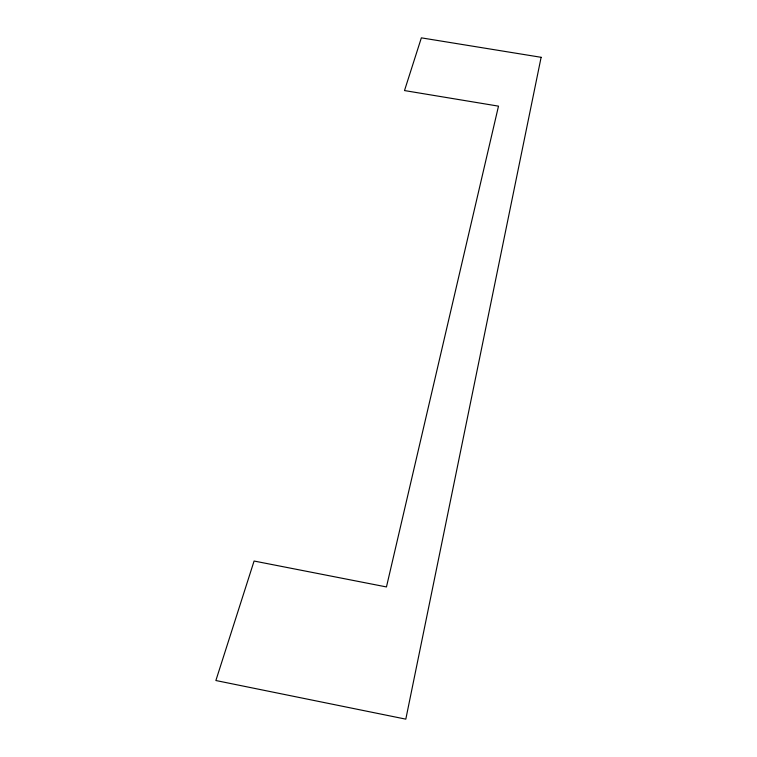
<?xml version="1.0" encoding="UTF-8"?>
<svg xmlns="http://www.w3.org/2000/svg" width="757" height="757" viewBox="0 0 757 757"><rect width="100%" height="100%" fill="white"/><g stroke="black" fill="none" stroke-linecap="round" stroke-linejoin="round"><path stroke-width="1.14" d="M541.123 57.305L405.809 719.15L215.877 680.524L254.087 561.032L386.458 586.94L498.494 106.15L404.503 90.566L421.356 37.85L541.123 57.305"/></g></svg>
